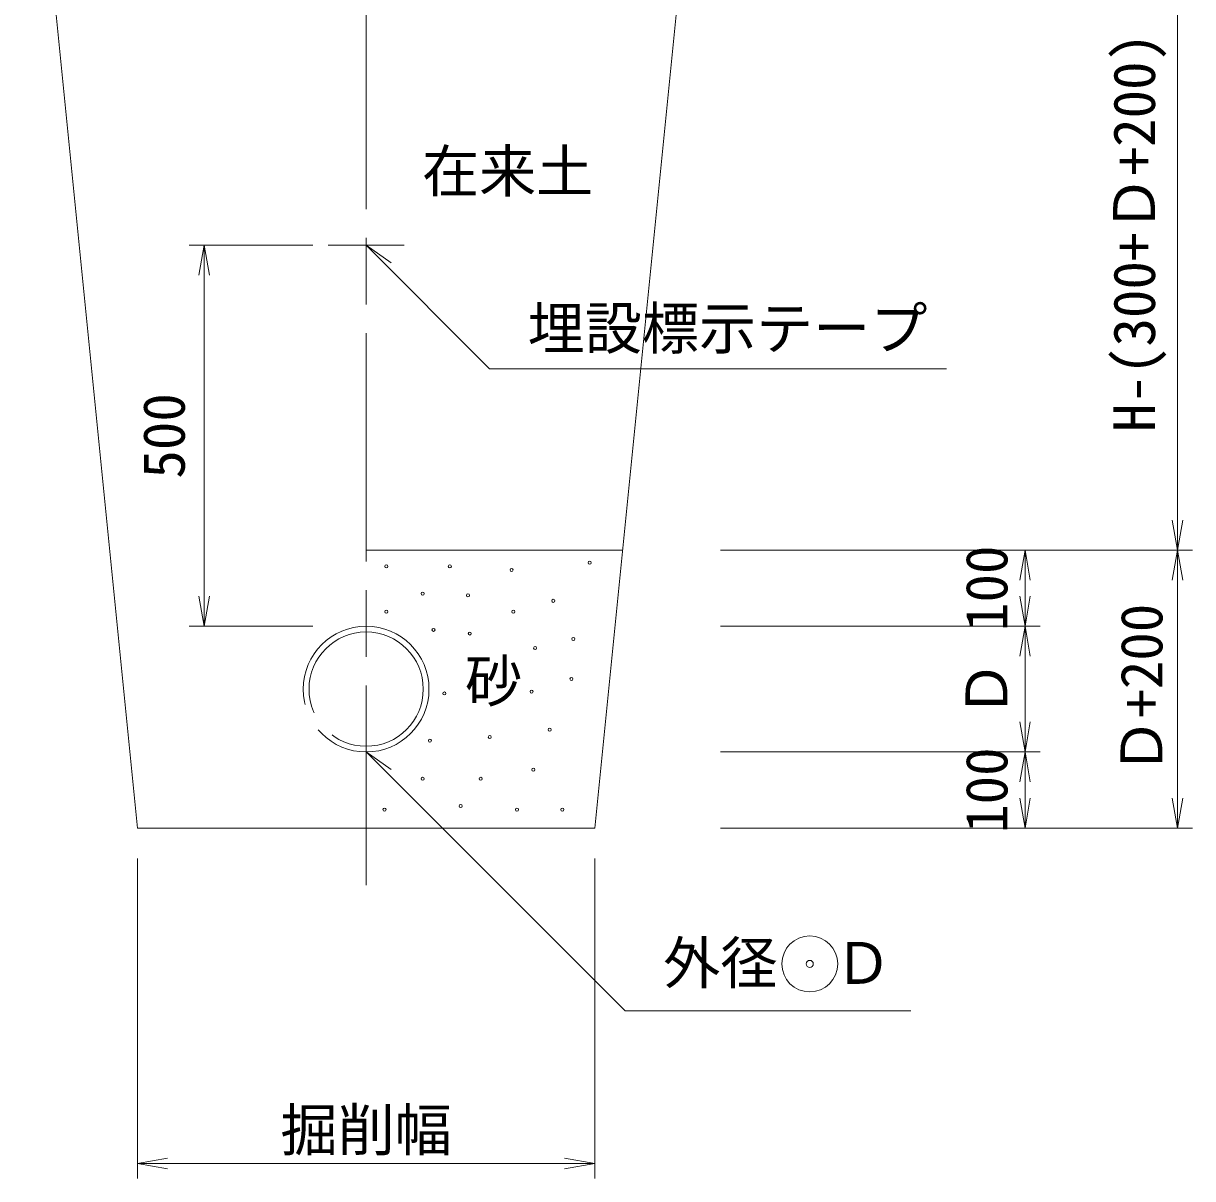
# Model space of a CAD drawing. Units: millimetres on the paper, scale 1:25. Extents: x 20 to 821, y 20 to 574.
# Drawn here: x 88.5 to 149.9, y 396.8 to 457.5 of the extents above; entities that cross this region are included whole.
import ezdxf
from ezdxf.enums import TextEntityAlignment as Align

# ---------------------------------------------------------------- set-up
doc = ezdxf.new("R2010")
doc.units = ezdxf.units.MM
doc.linetypes.add('CHAIN', pattern=[18.5, 12, -1.5, 3.5, -1.5])
doc.linetypes.add('DASHED', pattern=[7.5, 6, -1.5])
for name, color, linetype, lineweight in [('6-8', 7, 'CHAIN', 13), ('6-D', 7, 'Continuous', 18), ('6-E', 7, 'Continuous', 9), ('7-7', 7, 'Continuous', 9)]:
    doc.layers.add(name, color=color, linetype=linetype, lineweight=lineweight)
doc.styles.add('ＭＳ ゴシック', font='')
doc.styles.get('ＭＳ ゴシック').set_extended_font_data('MS Gothic')

msp = doc.modelspace()

# ---------------------------------------------------------------- linework, layer by layer
at = {"layer": '6-8'}
msp.add_line((106.488, 478.221), (106.488, 412.226), dxfattribs=at)
at = {"layer": '6-D'}
for p, q in [((94.488, 415.226), (88.488, 475.226)), ((118.488, 415.226), (124.498, 475.226)), ((106.488, 429.826), (119.95, 429.826)), ((94.488, 415.226), (118.488, 415.226))]:
    msp.add_line(p, q, dxfattribs=at)
at = {"layer": '6-D', "lineweight": 9}
msp.add_line((108.488, 445.826), (104.488, 445.826), dxfattribs=at)
at = {"layer": '6-D', "linetype": 'DASHED', "lineweight": 15}
for radius in [3.3, 3]:
    msp.add_arc((106.488, 422.526), radius, 90.00015, 270, dxfattribs=at)
at = {"layer": '6-D'}
for radius in [3.3, 3]:
    msp.add_arc((106.488, 422.526), radius, 270, 89.99985, dxfattribs=at)
at = {"layer": '6-E'}
for centre in [(118.222, 429.161), (107.547, 428.97), (110.883, 428.97), (114.123, 428.779), (109.453, 427.54), (111.836, 427.445), (116.316, 427.159), (107.547, 426.587), (114.219, 426.587), (110.025, 425.634), (111.931, 425.443), (117.364, 425.157), (115.362, 424.681), (117.269, 423.06), (115.172, 422.393), (110.597, 422.298), (112.98, 420.01), (116.125, 420.392), (109.834, 419.82), (115.267, 418.295), (109.453, 417.818), (112.503, 417.818), (111.455, 416.388), (107.451, 416.198), (114.409, 416.198), (116.792, 416.198)]:
    msp.add_circle(centre, 0.08, dxfattribs=at)
at = {"layer": '7-7'}
for p, q in [((149.087, 463.221), (149.088, 429.826)), ((103.688, 445.826), (97.188, 445.826)), ((97.988, 445.826), (97.71, 444.25)), ((97.988, 425.826), (97.988, 445.826)), ((97.988, 445.826), (98.266, 444.25)), ((106.488, 445.826), (107.798, 444.908)), ((106.488, 445.826), (112.969, 439.345)), ((112.969, 439.345), (136.969, 439.345)), ((149.088, 429.826), (148.81, 431.401)), ((149.088, 429.826), (149.366, 431.401)), ((125.088, 429.826), (149.888, 429.826)), ((141.088, 429.826), (140.81, 428.25)), ((141.088, 429.826), (141.366, 428.25)), ((141.088, 425.826), (141.088, 429.826)), ((149.088, 429.826), (148.81, 428.25)), ((149.088, 429.826), (149.366, 428.25)), ((149.088, 415.226), (149.088, 429.826)), ((97.988, 425.826), (97.71, 427.401)), ((97.988, 425.826), (98.266, 427.401)), ((141.088, 425.826), (140.81, 427.401)), ((141.088, 425.826), (141.366, 427.401)), ((103.688, 425.826), (97.188, 425.826)), ((125.088, 425.826), (141.888, 425.826)), ((141.088, 425.826), (140.81, 424.25)), ((141.088, 425.826), (141.366, 424.25)), ((141.088, 419.226), (141.088, 425.826)), ((141.088, 419.226), (140.81, 420.801)), ((141.088, 419.226), (141.366, 420.801)), ((106.488, 419.226), (120.088, 405.626)), ((106.488, 419.226), (107.798, 418.308)), ((125.088, 419.226), (141.888, 419.226)), ((141.088, 419.226), (140.81, 417.65)), ((141.088, 419.226), (141.366, 417.65)), ((141.088, 415.226), (141.088, 419.226)), ((141.088, 415.226), (140.81, 416.801)), ((141.088, 415.226), (141.366, 416.801)), ((149.088, 415.226), (148.81, 416.801)), ((149.088, 415.226), (149.366, 416.801)), ((125.088, 415.226), (149.888, 415.226)), ((94.488, 413.626), (94.488, 396.826)), ((118.488, 413.626), (118.488, 396.826)), ((120.088, 405.626), (135.088, 405.626)), ((94.488, 397.626), (96.063, 397.904)), ((118.488, 397.626), (116.912, 397.904)), ((94.488, 397.626), (96.063, 397.348)), ((94.488, 397.626), (118.488, 397.626)), ((118.488, 397.626), (116.912, 397.348))]:
    msp.add_line(p, q, dxfattribs=at)
for radius in [1.468, 0.185]:
    msp.add_circle((129.783, 408.098), radius, dxfattribs=at)

# ---------------------------------------------------------------- texts
at = {"layer": '6-E', "style": 'ＭＳ ゴシック'}
for s, p in [('在来土', (109.417, 447.956)), ('砂', (111.681, 421.191))]:
    msp.add_text(s, height=2.199, dxfattribs=at).set_placement(p, align=Align.BOTTOM_LEFT)
at = {"layer": '7-7', "style": 'ＭＳ ゴシック'}
for s, p in [('H-(300+Ｄ+200)', (148.575, 436.023)), ('500', (97.623, 433.576)), ('100', (140.823, 425.576)), ('Ｄ+200', (148.962, 418.026)), ('Ｄ', (140.823, 421.026)), ('100', (140.823, 414.976))]:
    msp.add_text(s, height=2.199, rotation=90, dxfattribs=at).set_placement(p, align=Align.BOTTOM_LEFT)
for s, p in [('埋設標示テープ', (114.969, 439.71)), ('外径\u3000Ｄ', (122.088, 406.391)), ('掘削幅', (101.988, 397.626))]:
    msp.add_text(s, height=2.199, dxfattribs=at).set_placement(p, align=Align.BOTTOM_LEFT)

doc.saveas('drawing.dxf')
